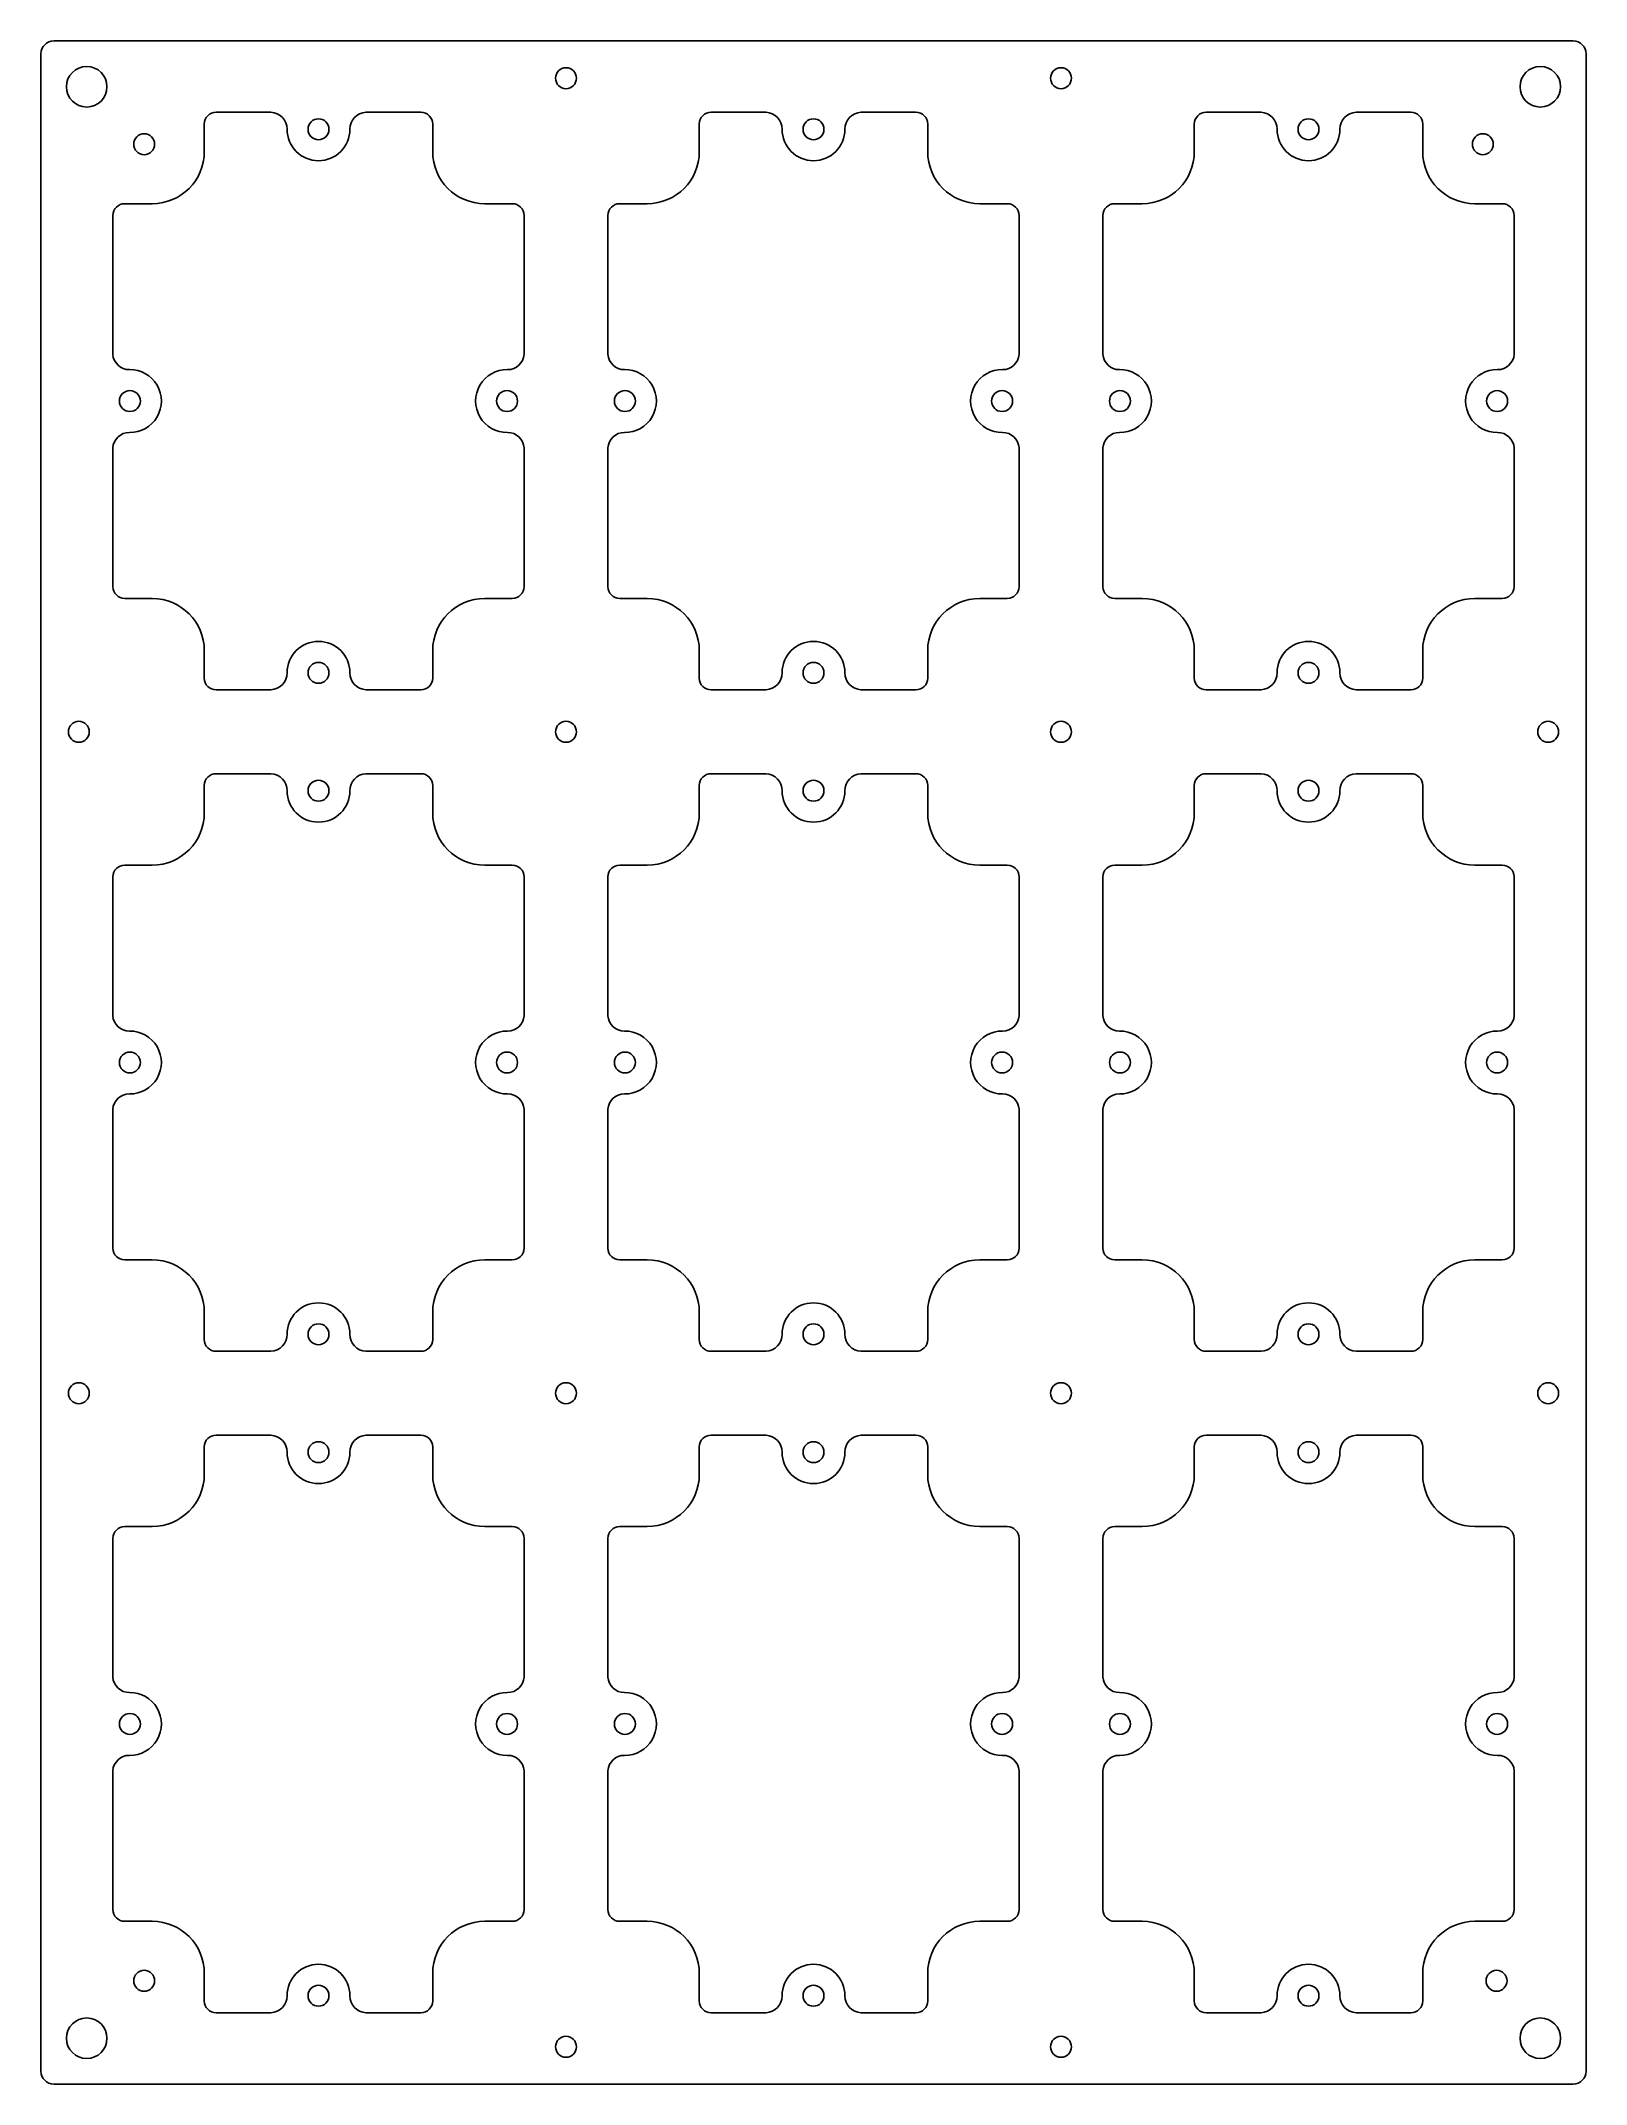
# Model space of a CAD drawing. Header units: millimetres. Extents: x -21 to 97, y -28 to 128.
import ezdxf

# ---------------------------------------------------------------- set-up
doc = ezdxf.new("R2010")
doc.units = ezdxf.units.MM

msp = doc.modelspace()

# ---------------------------------------------------------------- linework, layer by layer
at = {"color": 7, "linetype": 'Continuous', "lineweight": 25}
for p, q in [((95.8, 128.5), (-20.2, 128.5)), ((-21.2, 127.5), (-21.2, -26.5)), ((96.8, -26.5), (96.8, 127.5)), ((-8.72, 120.05), (-8.72, 122.15)), ((-7.82, 123.05), (-3.63, 123.05)), ((3.63, 123.05), (7.82, 123.05)), ((8.72, 120.05), (8.72, 122.15)), ((29.08, 120.05), (29.08, 122.15)), ((29.98, 123.05), (34.17, 123.05)), ((41.43, 123.05), (45.62, 123.05)), ((46.52, 120.05), (46.52, 122.15)), ((66.88, 120.05), (66.88, 122.15)), ((67.78, 123.05), (71.97, 123.05)), ((79.23, 123.05), (83.42, 123.05)), ((84.32, 120.05), (84.32, 122.15)), ((-14.8, 116.07), (-12.7, 116.07)), ((14.8, 116.07), (12.7, 116.07)), ((23, 116.07), (25.1, 116.07)), ((52.6, 116.07), (50.5, 116.07)), ((60.8, 116.07), (62.9, 116.07)), ((90.4, 116.07), (88.3, 116.07)), ((-15.7, 104.57), (-15.7, 115.17)), ((15.7, 104.57), (15.7, 115.17)), ((22.1, 104.57), (22.1, 115.17)), ((53.5, 104.57), (53.5, 115.17)), ((59.9, 104.57), (59.9, 115.17)), ((91.3, 104.57), (91.3, 115.17)), ((-15.7, 86.83), (-15.7, 97.43)), ((15.7, 86.83), (15.7, 97.43)), ((22.1, 86.83), (22.1, 97.43)), ((53.5, 86.83), (53.5, 97.43)), ((59.9, 86.83), (59.9, 97.43)), ((91.3, 86.83), (91.3, 97.43)), ((-14.8, 85.93), (-12.7, 85.93)), ((14.8, 85.93), (12.7, 85.93)), ((23, 85.93), (25.1, 85.93)), ((52.6, 85.93), (50.5, 85.93)), ((60.8, 85.93), (62.9, 85.93)), ((90.4, 85.93), (88.3, 85.93)), ((-8.72, 81.95), (-8.72, 79.85)), ((8.72, 81.95), (8.72, 79.85)), ((29.08, 81.95), (29.08, 79.85)), ((46.52, 81.95), (46.52, 79.85)), ((66.88, 81.95), (66.88, 79.85)), ((84.32, 81.95), (84.32, 79.85)), ((-7.82, 78.95), (-3.63, 78.95)), ((3.63, 78.95), (7.82, 78.95)), ((29.98, 78.95), (34.17, 78.95)), ((41.43, 78.95), (45.62, 78.95)), ((67.78, 78.95), (71.97, 78.95)), ((79.23, 78.95), (83.42, 78.95)), ((-7.82, 72.55), (-3.63, 72.55)), ((3.63, 72.55), (7.82, 72.55)), ((29.98, 72.55), (34.17, 72.55)), ((41.43, 72.55), (45.62, 72.55)), ((67.78, 72.55), (71.97, 72.55)), ((79.23, 72.55), (83.42, 72.55)), ((-8.72, 69.55), (-8.72, 71.65)), ((8.72, 69.55), (8.72, 71.65)), ((29.08, 69.55), (29.08, 71.65)), ((46.52, 69.55), (46.52, 71.65)), ((66.88, 69.55), (66.88, 71.65)), ((84.32, 69.55), (84.32, 71.65)), ((-14.8, 65.57), (-12.7, 65.57)), ((14.8, 65.57), (12.7, 65.57)), ((23, 65.57), (25.1, 65.57)), ((52.6, 65.57), (50.5, 65.57)), ((60.8, 65.57), (62.9, 65.57)), ((90.4, 65.57), (88.3, 65.57)), ((-15.7, 54.07), (-15.7, 64.67)), ((15.7, 54.07), (15.7, 64.67)), ((22.1, 54.07), (22.1, 64.67)), ((53.5, 54.07), (53.5, 64.67)), ((59.9, 54.07), (59.9, 64.67)), ((91.3, 54.07), (91.3, 64.67)), ((-15.7, 36.33), (-15.7, 46.93)), ((15.7, 36.33), (15.7, 46.93)), ((22.1, 36.33), (22.1, 46.93)), ((53.5, 36.33), (53.5, 46.93)), ((59.9, 36.33), (59.9, 46.93)), ((91.3, 36.33), (91.3, 46.93)), ((-14.8, 35.43), (-12.7, 35.43)), ((14.8, 35.43), (12.7, 35.43)), ((23, 35.43), (25.1, 35.43)), ((52.6, 35.43), (50.5, 35.43)), ((60.8, 35.43), (62.9, 35.43)), ((90.4, 35.43), (88.3, 35.43)), ((-8.72, 31.45), (-8.72, 29.35)), ((8.72, 31.45), (8.72, 29.35)), ((29.08, 31.45), (29.08, 29.35)), ((46.52, 31.45), (46.52, 29.35)), ((66.88, 31.45), (66.88, 29.35)), ((84.32, 31.45), (84.32, 29.35)), ((-7.82, 28.45), (-3.63, 28.45)), ((3.63, 28.45), (7.82, 28.45)), ((29.98, 28.45), (34.17, 28.45)), ((41.43, 28.45), (45.62, 28.45)), ((67.78, 28.45), (71.97, 28.45)), ((79.23, 28.45), (83.42, 28.45)), ((-7.82, 22.05), (-3.63, 22.05)), ((3.63, 22.05), (7.82, 22.05)), ((29.98, 22.05), (34.17, 22.05)), ((41.43, 22.05), (45.62, 22.05)), ((67.78, 22.05), (71.97, 22.05)), ((79.23, 22.05), (83.42, 22.05)), ((-8.72, 19.05), (-8.72, 21.15)), ((8.72, 19.05), (8.72, 21.15)), ((29.08, 19.05), (29.08, 21.15)), ((46.52, 19.05), (46.52, 21.15)), ((66.88, 19.05), (66.88, 21.15)), ((84.32, 19.05), (84.32, 21.15)), ((-15.7, 3.57), (-15.7, 14.17)), ((-14.8, 15.07), (-12.7, 15.07)), ((14.8, 15.07), (12.7, 15.07)), ((15.7, 3.57), (15.7, 14.17)), ((22.1, 3.57), (22.1, 14.17)), ((23, 15.07), (25.1, 15.07)), ((52.6, 15.07), (50.5, 15.07)), ((53.5, 3.57), (53.5, 14.17)), ((59.9, 3.57), (59.9, 14.17)), ((60.8, 15.07), (62.9, 15.07)), ((90.4, 15.07), (88.3, 15.07)), ((91.3, 3.57), (91.3, 14.17)), ((-15.7, -14.17), (-15.7, -3.57)), ((15.7, -14.17), (15.7, -3.57)), ((22.1, -14.17), (22.1, -3.57)), ((53.5, -14.17), (53.5, -3.57)), ((59.9, -14.17), (59.9, -3.57)), ((91.3, -14.17), (91.3, -3.57)), ((-14.8, -15.07), (-12.7, -15.07)), ((14.8, -15.07), (12.7, -15.07)), ((23, -15.07), (25.1, -15.07)), ((52.6, -15.07), (50.5, -15.07)), ((60.8, -15.07), (62.9, -15.07)), ((90.4, -15.07), (88.3, -15.07)), ((-8.72, -19.05), (-8.72, -21.15)), ((8.72, -19.05), (8.72, -21.15)), ((29.08, -19.05), (29.08, -21.15)), ((46.52, -19.05), (46.52, -21.15)), ((66.88, -19.05), (66.88, -21.15)), ((84.32, -19.05), (84.32, -21.15)), ((-7.82, -22.05), (-3.63, -22.05)), ((3.63, -22.05), (7.82, -22.05)), ((29.98, -22.05), (34.17, -22.05)), ((41.43, -22.05), (45.62, -22.05)), ((67.78, -22.05), (71.97, -22.05)), ((79.23, -22.05), (83.42, -22.05)), ((-20.2, -27.5), (95.8, -27.5))]:
    msp.add_line(p, q, dxfattribs=at)
for centre, radius in [((-17.7, 125), 1.55), ((18.9, 125.65), 0.8), ((56.7, 125.65), 0.8), ((93.3, 125), 1.55), ((0, 121.75), 0.8), ((37.8, 121.75), 0.8), ((75.6, 121.75), 0.8), ((-13.31, 120.61), 0.8), ((88.91, 120.61), 0.8), ((-14.4, 101), 0.8), ((14.4, 101), 0.8), ((23.4, 101), 0.8), ((52.2, 101), 0.8), ((61.2, 101), 0.8), ((90, 101), 0.8), ((0, 80.25), 0.8), ((37.8, 80.25), 0.8), ((75.6, 80.25), 0.8), ((-18.3, 75.75), 0.8), ((18.9, 75.75), 0.8), ((56.7, 75.75), 0.8), ((93.9, 75.75), 0.8), ((0, 71.25), 0.8), ((37.8, 71.25), 0.8), ((75.6, 71.25), 0.8), ((-14.4, 50.5), 0.8), ((14.4, 50.5), 0.8), ((23.4, 50.5), 0.8), ((52.2, 50.5), 0.8), ((61.2, 50.5), 0.8), ((90, 50.5), 0.8), ((0, 29.75), 0.8), ((37.8, 29.75), 0.8), ((75.6, 29.75), 0.8), ((-18.3, 25.25), 0.8), ((18.9, 25.25), 0.8), ((56.7, 25.25), 0.8), ((93.9, 25.25), 0.8), ((0, 20.75), 0.8), ((37.8, 20.75), 0.8), ((75.6, 20.75), 0.8), ((-14.4, 0), 0.8), ((14.4, 0), 0.8), ((23.4, 0), 0.8), ((52.2, 0), 0.8), ((61.2, 0), 0.8), ((90, 0), 0.8), ((-13.31, -19.61), 0.8), ((0, -20.75), 0.8), ((37.8, -20.75), 0.8), ((75.6, -20.75), 0.8), ((89.96, -19.61), 0.8), ((-17.7, -24), 1.55), ((93.3, -24), 1.55), ((18.9, -24.65), 0.8), ((56.7, -24.65), 0.8)]:
    msp.add_circle(centre, radius, dxfattribs=at)
for centre, radius, start, end in [((-20.2, 127.5), 1, 90, 180), ((95.8, 127.5), 1, 0, 90), ((-7.82, 122.15), 0.9, 90, 180), ((-3.7, 121.75), 1.3, 0, 86.7399), ((0, 121.75), 2.4, 180, 0), ((3.7, 121.75), 1.3, 93.2601, 180), ((7.82, 122.15), 0.9, 0, 90), ((29.98, 122.15), 0.9, 90, 180), ((34.1, 121.75), 1.3, 0, 86.7399), ((37.8, 121.75), 2.4, 180, 0), ((41.5, 121.75), 1.3, 93.2601, 180), ((45.62, 122.15), 0.9, 0, 90), ((67.78, 122.15), 0.9, 90, 180), ((71.9, 121.75), 1.3, 0, 86.7399), ((75.6, 121.75), 2.4, 180, 0), ((79.3, 121.75), 1.3, 93.2601, 180), ((83.42, 122.15), 0.9, 0, 90), ((-12.7, 120.05), 3.98, 270, 0), ((12.7, 120.05), 3.98, 180, 270), ((25.1, 120.05), 3.98, 270, 0), ((50.5, 120.05), 3.98, 180, 270), ((62.9, 120.05), 3.98, 270, 0), ((88.3, 120.05), 3.98, 180, 270), ((-14.8, 115.17), 0.9, 90, 180), ((14.8, 115.17), 0.9, 0, 90), ((23, 115.17), 0.9, 90, 180), ((52.6, 115.17), 0.9, 0, 90), ((60.8, 115.17), 0.9, 90, 180), ((90.4, 115.17), 0.9, 0, 90), ((-14.45, 104.66), 1.26, 183.9205, 270.7435), ((14.45, 104.66), 1.26, 269.2565, 356.0795), ((23.35, 104.66), 1.26, 183.9205, 270.7435), ((52.25, 104.66), 1.26, 269.2565, 356.0795), ((61.15, 104.66), 1.26, 183.9205, 270.7435), ((90.05, 104.66), 1.26, 269.2565, 356.0795), ((-14.4, 101), 2.4, 269.2565, 90.7435), ((14.4, 101), 2.4, 89.2565, 270.7435), ((23.4, 101), 2.4, 269.2565, 90.7435), ((52.2, 101), 2.4, 89.2565, 270.7435), ((61.2, 101), 2.4, 269.2565, 90.7435), ((90, 101), 2.4, 89.2565, 270.7435), ((-14.45, 97.34), 1.26, 89.2565, 176.0795), ((14.45, 97.34), 1.26, 3.9205, 90.7435), ((23.35, 97.34), 1.26, 89.2565, 176.0795), ((52.25, 97.34), 1.26, 3.9205, 90.7435), ((61.15, 97.34), 1.26, 89.2565, 176.0795), ((90.05, 97.34), 1.26, 3.9205, 90.7435), ((-14.8, 86.83), 0.9, 180, 270), ((-12.7, 81.95), 3.98, 0, 90), ((12.7, 81.95), 3.98, 90, 180), ((14.8, 86.83), 0.9, 270, 0), ((23, 86.83), 0.9, 180, 270), ((25.1, 81.95), 3.98, 0, 90), ((50.5, 81.95), 3.98, 90, 180), ((52.6, 86.83), 0.9, 270, 0), ((60.8, 86.83), 0.9, 180, 270), ((62.9, 81.95), 3.98, 0, 90), ((88.3, 81.95), 3.98, 90, 180), ((90.4, 86.83), 0.9, 270, 0), ((0, 80.25), 2.4, 0, 180), ((37.8, 80.25), 2.4, 0, 180), ((75.6, 80.25), 2.4, 0, 180), ((-7.82, 79.85), 0.9, 180, 270), ((-3.7, 80.25), 1.3, 273.2601, 0), ((3.7, 80.25), 1.3, 180, 266.7399), ((7.82, 79.85), 0.9, 270, 0), ((29.98, 79.85), 0.9, 180, 270), ((34.1, 80.25), 1.3, 273.2601, 0), ((41.5, 80.25), 1.3, 180, 266.7399), ((45.62, 79.85), 0.9, 270, 0), ((67.78, 79.85), 0.9, 180, 270), ((71.9, 80.25), 1.3, 273.2601, 0), ((79.3, 80.25), 1.3, 180, 266.7399), ((83.42, 79.85), 0.9, 270, 0), ((-7.82, 71.65), 0.9, 90, 180), ((-3.7, 71.25), 1.3, 0, 86.7399), ((3.7, 71.25), 1.3, 93.2601, 180), ((7.82, 71.65), 0.9, 0, 90), ((29.98, 71.65), 0.9, 90, 180), ((34.1, 71.25), 1.3, 0, 86.7399), ((41.5, 71.25), 1.3, 93.2601, 180), ((45.62, 71.65), 0.9, 0, 90), ((67.78, 71.65), 0.9, 90, 180), ((71.9, 71.25), 1.3, 360, 86.7399), ((79.3, 71.25), 1.3, 93.2601, 180), ((83.42, 71.65), 0.9, 0, 90), ((0, 71.25), 2.4, 180, 0), ((37.8, 71.25), 2.4, 180, 0), ((75.6, 71.25), 2.4, 180, 0), ((-12.7, 69.55), 3.98, 270, 0), ((12.7, 69.55), 3.98, 180, 270), ((25.1, 69.55), 3.98, 270, 0), ((50.5, 69.55), 3.98, 180, 270), ((62.9, 69.55), 3.98, 270, 0), ((88.3, 69.55), 3.98, 180, 270), ((-14.8, 64.67), 0.9, 90, 180), ((14.8, 64.67), 0.9, 0, 90), ((23, 64.67), 0.9, 90, 180), ((52.6, 64.67), 0.9, 0, 90), ((60.8, 64.67), 0.9, 90, 180), ((90.4, 64.67), 0.9, 0, 90), ((-14.45, 54.16), 1.26, 183.9205, 270.7435), ((14.45, 54.16), 1.26, 269.2565, 356.0795), ((23.35, 54.16), 1.26, 183.9205, 270.7435), ((52.25, 54.16), 1.26, 269.2565, 356.0795), ((61.15, 54.16), 1.26, 183.9205, 270.7435), ((90.05, 54.16), 1.26, 269.2565, 356.0795), ((-14.4, 50.5), 2.4, 269.2565, 90.7435), ((14.4, 50.5), 2.4, 89.2565, 270.7435), ((23.4, 50.5), 2.4, 269.2565, 90.7435), ((52.2, 50.5), 2.4, 89.2565, 270.7435), ((61.2, 50.5), 2.4, 269.2565, 90.7435), ((90, 50.5), 2.4, 89.2565, 270.7435), ((-14.45, 46.84), 1.26, 89.2565, 176.0795), ((14.45, 46.84), 1.26, 3.9205, 90.7435), ((23.35, 46.84), 1.26, 89.2565, 176.0795), ((52.25, 46.84), 1.26, 3.9205, 90.7435), ((61.15, 46.84), 1.26, 89.2565, 176.0795), ((90.05, 46.84), 1.26, 3.9205, 90.7435), ((-14.8, 36.33), 0.9, 180, 270), ((14.8, 36.33), 0.9, 270, 0), ((23, 36.33), 0.9, 180, 270), ((52.6, 36.33), 0.9, 270, 0), ((60.8, 36.33), 0.9, 180, 270), ((90.4, 36.33), 0.9, 270, 0), ((-12.7, 31.45), 3.98, 0, 90), ((12.7, 31.45), 3.98, 90, 180), ((25.1, 31.45), 3.98, 0, 90), ((50.5, 31.45), 3.98, 90, 180), ((62.9, 31.45), 3.98, 0, 90), ((88.3, 31.45), 3.98, 90, 180), ((0, 29.75), 2.4, 0, 180), ((37.8, 29.75), 2.4, 0, 180), ((75.6, 29.75), 2.4, 0, 180), ((-3.7, 29.75), 1.3, 273.2601, 0), ((3.7, 29.75), 1.3, 180, 266.7399), ((34.1, 29.75), 1.3, 273.2601, 0), ((41.5, 29.75), 1.3, 180, 266.7399), ((71.9, 29.75), 1.3, 273.2601, 0), ((79.3, 29.75), 1.3, 180, 266.7399), ((-7.82, 29.35), 0.9, 180, 270), ((7.82, 29.35), 0.9, 270, 0), ((29.98, 29.35), 0.9, 180, 270), ((45.62, 29.35), 0.9, 270, 0), ((67.78, 29.35), 0.9, 180, 270), ((83.42, 29.35), 0.9, 270, 0), ((-7.82, 21.15), 0.9, 90, 180), ((-3.7, 20.75), 1.3, 360, 86.7399), ((3.7, 20.75), 1.3, 93.2601, 180), ((7.82, 21.15), 0.9, 0, 90), ((29.98, 21.15), 0.9, 90, 180), ((34.1, 20.75), 1.3, 0, 86.7399), ((41.5, 20.75), 1.3, 93.2601, 180), ((45.62, 21.15), 0.9, 0, 90), ((67.78, 21.15), 0.9, 90, 180), ((71.9, 20.75), 1.3, 360, 86.7399), ((79.3, 20.75), 1.3, 93.2601, 180), ((83.42, 21.15), 0.9, 0, 90), ((0, 20.75), 2.4, 180, 0), ((37.8, 20.75), 2.4, 180, 0), ((75.6, 20.75), 2.4, 180, 0), ((-12.7, 19.05), 3.98, 270, 0), ((12.7, 19.05), 3.98, 180, 270), ((25.1, 19.05), 3.98, 270, 0), ((50.5, 19.05), 3.98, 180, 270), ((62.9, 19.05), 3.98, 270, 0), ((88.3, 19.05), 3.98, 180, 270), ((-14.8, 14.17), 0.9, 90, 180), ((14.8, 14.17), 0.9, 0, 90), ((23, 14.17), 0.9, 90, 180), ((52.6, 14.17), 0.9, 0, 90), ((60.8, 14.17), 0.9, 90, 180), ((90.4, 14.17), 0.9, 0, 90), ((-14.45, 3.66), 1.26, 183.9205, 270.7435), ((14.45, 3.66), 1.26, 269.2565, 356.0795), ((23.35, 3.66), 1.26, 183.9205, 270.7435), ((52.25, 3.66), 1.26, 269.2565, 356.0795), ((61.15, 3.66), 1.26, 183.9205, 270.7435), ((90.05, 3.66), 1.26, 269.2565, 356.0795), ((-14.4, 0), 2.4, 269.2565, 90.7435), ((14.4, 0), 2.4, 89.2565, 270.7435), ((23.4, 0), 2.4, 269.2565, 90.7435), ((52.2, 0), 2.4, 89.2565, 270.7435), ((61.2, 0), 2.4, 269.2565, 90.7435), ((90, 0), 2.4, 89.2565, 270.7435), ((-14.45, -3.66), 1.26, 89.2565, 176.0795), ((14.45, -3.66), 1.26, 3.9205, 90.7435), ((23.35, -3.66), 1.26, 89.2565, 176.0795), ((52.25, -3.66), 1.26, 3.9205, 90.7435), ((61.15, -3.66), 1.26, 89.2565, 176.0795), ((90.05, -3.66), 1.26, 3.9205, 90.7435), ((-14.8, -14.17), 0.9, 180, 270), ((-12.7, -19.05), 3.98, 0, 90), ((12.7, -19.05), 3.98, 90, 180), ((14.8, -14.17), 0.9, 270, 0), ((23, -14.17), 0.9, 180, 270), ((25.1, -19.05), 3.98, 0, 90), ((50.5, -19.05), 3.98, 90, 180), ((52.6, -14.17), 0.9, 270, 0), ((60.8, -14.17), 0.9, 180, 270), ((62.9, -19.05), 3.98, 0, 90), ((88.3, -19.05), 3.98, 90, 180), ((90.4, -14.17), 0.9, 270, 0), ((0, -20.75), 2.4, 0, 180), ((37.8, -20.75), 2.4, 0, 180), ((75.6, -20.75), 2.4, 0, 180), ((-7.82, -21.15), 0.9, 180, 270), ((-3.7, -20.75), 1.3, 273.2601, 0), ((3.7, -20.75), 1.3, 180, 266.7399), ((7.82, -21.15), 0.9, 270, 0), ((29.98, -21.15), 0.9, 180, 270), ((34.1, -20.75), 1.3, 273.2601, 0), ((41.5, -20.75), 1.3, 180, 266.7399), ((45.62, -21.15), 0.9, 270, 0), ((67.78, -21.15), 0.9, 180, 270), ((71.9, -20.75), 1.3, 273.2601, 0), ((79.3, -20.75), 1.3, 180, 266.7399), ((83.42, -21.15), 0.9, 270, 0), ((-20.2, -26.5), 1, 180, 270), ((95.8, -26.5), 1, 270, 0)]:
    msp.add_arc(centre, radius, start, end, dxfattribs=at)

doc.saveas('drawing.dxf')
